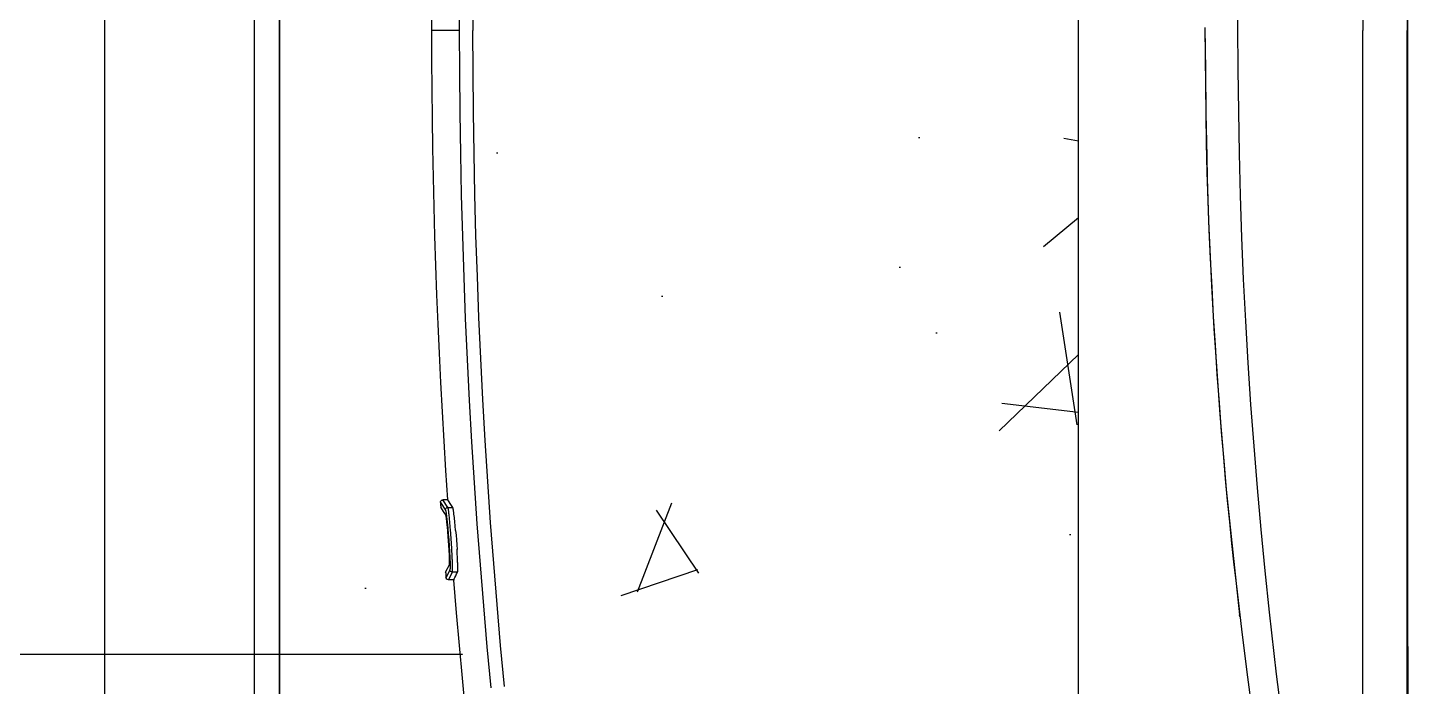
# Model space of a CAD drawing. Header units: millimetres. Extents: x 7086022 to 7120578, y 229555 to 276126.
# Drawn here: x 7109647.6 to 7109924.6, y 268198.6 to 268330.5 of the extents above; entities that cross this region are included whole.
import ezdxf
from ezdxf.xclip import XClip

# ---------------------------------------------------------------- set-up
doc = ezdxf.new("R2010")
doc.units = ezdxf.units.MM
doc.header["$LTSCALE"] = 100
doc.header["$XCLIPFRAME"] = 2
for name, color, linetype in [('BP', 7, 'Continuous'), ('U-84C-EX$0$FIN', 5, 'Continuous'), ('U-84C-EX$0$FUR_욕실', 6, 'Continuous'), ('U-84C-EX$0$HAT', 8, 'Continuous'), ('U-84C-EX$0$WAL', 3, 'Continuous')]:
    doc.layers.add(name, color=color, linetype=linetype)
doc.layers.add('U-84C-EX$0$Defpoint', color=142, linetype='Continuous', plot=False)
doc.layers.add('U-84C-EX$0$MC', color=152, linetype='Continuous', plot=False)

# ---------------------------------------------------------------- blocks, each defined once
blk = doc.blocks.new('U-84C-EX$0$대변기')
blk.add_wipeout([(22.25, 172.54), (8.91, 147.75), (6.75, 136.34), (0, 0), (6.75, -136.34), (8.91, -147.75), (22.08, -172.29), (48.75, -190.93), (71.39, -195), (166.78, -195), (163.87, -199.59), (211.56, -201.09), (211.59, -201.6), (211.81, -202.64), (212.51, -203.59), (213.12, -203.98), (214.15, -204.2), (220.75, -204.2), (220.75, -206.36), (211.68, -206.36), (211.16, -206.4), (210.27, -206.68), (209.31, -207.43), (208.75, -208.41), (208.59, -209.09), (208.56, -209.46), (208.57, -265.02), (208.68, -265.02), (208.78, -265.75), (209.15, -266.63), (209.44, -267.04), (210.11, -267.63), (210.66, -267.92), (211.05, -268.03), (211.75, -268.12), (489.29, -268.12), (490.39, -267.86), (490.87, -267.71), (491.45, -267.22), (492.01, -266.5), (492.24, -265.95), (492.34, -265.59), (492.39, -265), (492.39, -209.47), (492.27, -208.62), (492.05, -208.04), (491.65, -207.42), (491.18, -206.97), (490.66, -206.65), (490.05, -206.44), (489.56, -206.38), (489.29, -206.36), (294.65, -206.36), (294.65, -204.2), (299.37, -204.2), (299.93, -204.14), (300.82, -203.77), (301.13, -203.53), (301.57, -203.01), (301.8, -202.57), (301.98, -201.86), (301.98, -201.81), (356.76, -202.11), (409.65, -200.73), (451.07, -197.49), (521.76, -184.13), (558.83, -171.77), (607.51, -146.93), (640.32, -121.72), (666.4, -92.64), (682.86, -64.81), (689.37, -48.84), (694.46, -30.58), (696.68, -17.3), (697.46, -8.65), (697.7, 0.02), (696.02, 21.31), (691.27, 41.8), (683.34, 62.6), (669.05, 87.71), (652.78, 108.07), (630.64, 128.96), (599.08, 150.93), (558.2, 170.85), (516.94, 184.22), (478.6, 192.5), (440.58, 197.36), (409.56, 199.56), (375.33, 200.69), (311.09, 200.7), (281.72, 200.87), (251.35, 200.76), (223.33, 200.38), (188.29, 199.95), (182.4, 198.16), (177.52, 194.77), (79.8, 195), (40.7, 194.57), (37.25, 193.23), (37.25, 185.31)]).dxf.layer = 'U-84C-EX$0$FUR_욕실'
at = {"layer": 'U-84C-EX$0$FUR_욕실'}
for p, q in [((195.35, 187), (195.35, 0)), ((186.49, 173.18), (186.49, 0)), ((2.74, 108.5), (3.1, 107.78)), ((3.59, 108.02), (2.82, 109.54)), ((4.4, 110), (3.31, 110)), ((3.31, 110), (4.09, 108.48)), ((5.13, 108.48), (4.09, 108.48)), ((4.4, 110), (4.41, 110.09)), ((4.4, 109.93), (4.4, 110)), ((3.1, 107.78), (3.25, 107.49)), ((3.25, 107.49), (3.5, 106.99)), ((5.03, 104.09), (5.02, 103.93)), ((4.74, 100.12), (4.72, 99.87)), ((2.77, 97.01), (2.44, 96.51)), ((1.71, 94.53), (2.71, 96.05)), ((2.11, 96), (1.78, 95.5)), ((2.31, 96.31), (2.11, 96)), ((3.21, 95.52), (2.21, 94)), ((2.44, 96.51), (2.31, 96.31)), ((3.21, 95.52), (4.18, 95.52)), ((3.18, 93.99), (2.22, 93.99)), ((5.54, 0), (0, 0)), ((5.54, 0), (0, 0)), ((186.49, -173.18), (186.49, 0)), ((195.35, -187), (195.35, 0))]:
    blk.add_line(p, q, dxfattribs=at)
for centre, radius, start, end in [((1331.4, 5.21), 1331.13, 174.34883, 175.48112), ((1384, -0.01), 1378.46, 174.51961, 179.99966), ((3.31, 109.5), 0.499, 90.0107, 175.5762), ((4.09, 107.98), 0.501, 90.1297, 175.2848), ((1381.98, 0), 1381.96, 175.43139, 175.43757), ((-167.14, 114.67), 172.5, 355.1616, 356.4312), ((1390.43, -0.01), 1390.43, 176.12327, 179.99939), ((1390.43, 0.01), 1390.43, 180.00061, 183.87674), ((1384, 0.01), 1378.46, 180.00034, 185.48039)]:
    blk.add_arc(centre, radius, start, end, dxfattribs=at)
for points, knots in [([(195.38, 167.11, 0), (195.39, 163.69, 0), (195.41, 154.25, 0), (195.39, 140.52, 0), (195.37, 130.18, 0), (195.37, 125.89, 0)], [0, 0, 0, 0, 0.249353, 0.688881, 1, 1, 1, 1]), ([(195.56, 167.18, 0), (195.56, 167.18, 0), (195.55, 156.88, 0), (195.53, 143.15, 0), (195.52, 129.36, 0), (195.52, 125.93, 0)], [0, 0, 0, 0, 0.0000014, 0.7519022, 1, 1, 1, 1]), ([(161.38, -0.59, 0), (161.48, 10.62, 0), (161.68, 33.02, 0), (163.28, 66.55, 0), (165.86, 99.92, 0), (169.41, 133.06, 0), (172.64, 154.98, 0), (174.25, 165.91, 0)], [0, 0, 0, 0, 0.2009, 0.401568, 0.601777, 0.801318, 1, 1, 1, 1]), ([(154.84, -0.59, 0), (154.95, 10.89, 0), (155.18, 33.85, 0), (157.04, 68.31, 0), (159.93, 102.75, 0), (162.88, 125.63, 0), (164.36, 137.07, 0)], [0, 0, 0, 0, 0.249404, 0.498807, 0.749404, 1, 1, 1, 1]), ([(14.52, 131.36), (12.42, 109.51), (9.26, 65.75), (8.21, 21.9), (8.21, 0)], [0, 0, 0, 0, 0.2500092, 0.4994113, 0.4994113, 0.4994113, 0.4994113]), ([(195.52, 125.93, 0), (195.51, 118.99, 0), (195.5, 100.37, 0), (195.49, 69.95, 0), (195.48, 34.7, 0), (195.48, -0.59, 0), (195.48, -35.88, 0), (195.49, -71.11, 0), (195.5, -101.97, 0), (195.51, -121.01, 0), (195.52, -128.39, 0)], [0, 0, 0, 0, 0.082327, 0.220705, 0.359124, 0.497497, 0.635811, 0.774171, 0.912489, 1, 1, 1, 1]), ([(154.84, -0.59, 0), (154.89, 7.12, 0), (154.99, 22.55, 0), (155.82, 45.69, 0), (157.16, 68.82, 0), (159.07, 92.62, 0), (160.85, 108.67, 0), (161.78, 117.03, 0)], [0, 0, 0, 0, 0.196253, 0.392506, 0.589181, 0.785856, 1, 1, 1, 1]), ([(161.99, 117.57, 0), (161.98, 117.56, 0), (161.87, 117.44, 0), (161.81, 117.25, 0), (161.78, 117.07, 0), (161.78, 117.03, 0)], [0, 0, 0, 0, 0.0971403, 0.7873243, 1, 1, 1, 1]), ([(2.74, 108.5), (2.74, 108.59), (2.79, 108.8), (2.76, 109.15), (2.81, 109.41), (2.82, 109.54)], [0, 0, 0, 0, 0.25024, 0.625046, 1, 1, 1, 1]), ([(4.09, 108.48), (4.11, 108.44), (4.12, 108.29), (4.13, 108.02), (4.13, 107.6), (4.12, 107.06), (4.1, 106.4), (4.06, 105.35), (3.99, 103.88), (3.87, 102.02), (3.7, 99.69), (3.55, 97.99), (3.44, 96.94)], [0, 0, 0, 0, 0.012413, 0.036854, 0.073107, 0.120122, 0.17727, 0.242578, 0.393486, 0.559161, 0.725034, 1, 1, 1, 1]), ([(3.63, 107.63), (3.63, 107.72), (3.62, 107.85), (3.61, 107.98), (3.59, 108.02)], [0, 0, 0, 0, 0.662644, 1, 1, 1, 1]), ([(5.13, 108.48), (5.15, 108.44), (5.16, 108.3), (5.18, 108.03), (5.18, 107.63), (5.17, 107.11), (5.15, 106.48), (5.11, 105.46), (5.06, 104.66), (5.03, 104.09)], [0, 0, 0, 0, 0.031735, 0.093849, 0.185536, 0.304828, 0.449297, 0.615753, 1, 1, 1, 1]), ([(3.5, 106.99), (3.53, 106.94), (3.53, 106.77), (3.55, 106.46), (3.54, 105.98), (3.52, 105.36), (3.49, 104.63), (3.42, 103.49), (3.32, 101.99), (3.2, 100.5), (3.1, 99.36), (3.02, 98.63), (2.95, 98.02), (2.89, 97.54), (2.83, 97.22), (2.8, 97.06), (2.77, 97.01)], [0, 0, 0, 0, 0.015568, 0.047892, 0.09605, 0.158348, 0.232613, 0.316207, 0.499382, 0.682477, 0.766022, 0.840302, 0.902731, 0.951169, 0.983918, 1, 1, 1, 1]), ([(2.93, 97.33), (3.12, 98.89), (3.38, 102.03), (3.59, 105.17), (3.63, 106.74)], [0, 0, 0, 0, 0.500015, 1, 1, 1, 1]), ([(3.63, 106.74), (3.63, 106.83), (3.63, 107.13), (3.64, 107.42), (3.63, 107.63)], [0, 0, 0, 0, 0.298681, 1, 1, 1, 1]), ([(4.72, 99.87), (4.67, 99.31), (4.58, 98.3), (4.45, 97.12), (4.35, 96.36), (4.29, 95.96), (4.23, 95.7), (4.2, 95.56), (4.18, 95.52)], [0, 0, 0, 0, 0.382736, 0.692773, 0.812107, 0.904227, 0.967164, 1, 1, 1, 1]), ([(2.71, 96.05), (2.73, 96.09), (2.76, 96.22), (2.82, 96.48), (2.87, 96.87), (2.91, 97.16), (2.93, 97.33)], [0, 0, 0, 0, 0.106038, 0.311895, 0.611607, 1, 1, 1, 1]), ([(1.71, 94.53), (1.7, 94.4), (1.81, 94.11), (2.09, 93.99), (2.22, 93.99)], [0, 0, 0, 0, 0.499475, 1, 1, 1, 1]), ([(1.71, 94.53), (1.72, 94.61), (1.76, 94.81), (1.73, 95.14), (1.77, 95.38), (1.78, 95.5)], [0, 0, 0, 0, 0.250183, 0.625036, 1, 1, 1, 1]), ([(2.71, 96.05), (2.7, 95.92), (2.8, 95.63), (3.07, 95.52), (3.21, 95.52)], [0, 0, 0, 0, 0.499706, 1, 1, 1, 1]), ([(3.31, 95.94), (3.29, 95.85), (3.26, 95.71), (3.23, 95.56), (3.21, 95.52)], [0, 0, 0, 0, 0.661218, 1, 1, 1, 1]), ([(3.44, 96.94), (3.42, 96.84), (3.39, 96.51), (3.34, 96.17), (3.31, 95.94)], [0, 0, 0, 0, 0.299389, 1, 1, 1, 1]), ([(14.52, -131.36), (12.42, -109.51), (9.26, -65.75), (8.21, -21.9), (8.21, 0)], [0, 0, 0, 0, 0.2500092, 0.4994113, 0.4994113, 0.4994113, 0.4994113]), ([(174.25, -167.09, 0), (172.64, -156.16, 0), (169.41, -134.24, 0), (165.86, -101.1, 0), (163.28, -67.73, 0), (161.68, -34.2, 0), (161.48, -11.8, 0), (161.38, -0.59, 0)], [0, 0, 0, 0, 0.198682, 0.398223, 0.598432, 0.7991, 1, 1, 1, 1])]:
    blk.add_open_spline(points, degree=3, knots=knots, dxfattribs=at)
for points in [[(4.4, 109.93), (4.64, 109.45), (4.89, 108.97), (5.13, 108.48)], [(4.18, 95.52), (3.84, 95.01), (3.51, 94.5), (3.18, 94)]]:
    blk.add_open_spline(points, degree=3, dxfattribs=at)
blk = doc.blocks.new('U-84C-EX$0$욕실-39')
at = {"layer": 'U-84C-EX$0$HAT'}
h = blk.add_hatch(dxfattribs=at)
h.set_pattern_fill('_USER', color=256, scale=300, angle=180, double=1, pattern_type=0)
h.set_pattern_definition([(180, (-1320.9, 1400), (-4e-14, -300), []), (270, (-1320.9, 1400), (300, -6e-14), [])])
h.paths.add_polyline_path([(-1320.89, 1400), (0, 1400), (0, 0), (-1320.89, 0)])
h.paths.add_polyline_path([(0, 2300), (-1000, 2300), (-1000, 1440), (0, 1440)])
at = {"layer": 'U-84C-EX$0$Defpoint'}
blk.add_lwpolyline([(-1000, 2300), (-1000, 1400), (-1500, 1400), (-1500, 0), (0, 0), (0, 2300)], close=True, dxfattribs=at)
at = {"layer": 'U-84C-EX$0$FUR_욕실'}
blk.add_blockref('U-84C-EX$0$대변기', (-1469.49, 399.99), dxfattribs=at)
at = {"layer": 'U-84C-EX$0$HAT'}
h = blk.add_hatch(dxfattribs=at)
h.set_pattern_fill('AR-CONC', color=252, angle=90)
h.set_pattern_definition([(140, (802930.75, -2615083.35), (15.9390865, 182.184669), [19.05, -209.55]), (85, (802930.75, -2615083.35), (-191.056845, -35.24342), [15.24, -167.640584]), (190.4514444, (802932.07, -2615068.17), (-175.117751, 146.941248), [16.190009, -178.090245]), (136.1842, (802879.95, -2615083.35), (42.04233, 271.07904), [28.575, -314.325]), (186.635557, (802883.45, -2615060.76), (-247.426123, 237.404135), [24.285023, -267.135608]), (81.184151, (802879.95, -2615083.35), (-247.426123, 237.404135), [22.859967, -251.459732]), (111, (802892.65, -2615057.95), (102.265199, 151.614391), [19.05, -209.55]), (56, (802892.65, -2615057.95), (-184.187966, 61.802029), [15.24, -167.64]), (161.451445, (802901.17, -2615045.32), (-81.922768, 213.41642), [16.190009, -178.089938]), (127.4999997, (802930.746, -2615083.35), (-84.5550389, 3.0886037), [0, -165.608, 0, -170.18, 0, -168.275]), (97.4999997, (802930.75, -2615083.35), (-100.1805745, 66.819663), [0, -97.028, 0, -161.798, 0, -64.135]), (57.4999997, (802930.746, -2615139.993), (5.7287447, 135.5905951), [0, -63.5, 0, -198.12, 0, -262.89]), (47.4999997, (802930.75, -2615165.39), (-25.4264903, 148.1291815), [0, -82.55, 0, -131.572, 0, -186.69])])
h.paths.add_polyline_path([(-1340, 1400), (-1340, 0), (-1500, 0), (-1500, 1400)])
at = {"layer": 'U-84C-EX$0$FUR_욕실'}
blk.add_lwpolyline([(-1500, 1400), (-1340, 1400), (-1340, 0), (-1500, 0)], close=True, dxfattribs=at)
blk = doc.blocks.new('U-84C-EX')
at = {"layer": 'U-84C-EX$0$FIN'}
blk.add_line((12175, -385), (13585, -385), dxfattribs=at)
at = {"layer": 'U-84C-EX$0$MC'}
for p, q in [((13055, -510), (13055, 3020)), ((11900, -390), (13860, -390))]:
    blk.add_line(p, q, dxfattribs=at)
at = {"layer": 'U-84C-EX$0$WAL'}
blk.add_line((12145, -355), (13615, -355), dxfattribs=at)
at = {"layer": 'U-84C-EX$0$FUR_욕실', "xscale": -1.000000000000001, "rotation": 90}
blk.add_blockref('U-84C-EX$0$욕실-39', (13580, -1890), dxfattribs=at)

msp = doc.modelspace()

# ---------------------------------------------------------------- block references
at = {"layer": 'BP'}
ref = msp.add_blockref('U-84C-EX', (7109308.06, 255149.92), dxfattribs=dict(at, rotation=90.00000000000001))
XClip(ref).set_block_clipping_path([(17025.0000000027, -7770.1978698205), (17025.0000000019, 3020), (4400.0000000005, 3020), (4400.0000000005, 2090.0000000009), (4294.9999999999, 2090), (4295.0000000005, 325.0000000009), (-0.0000000001, 325.0000000009), (-0.0000000001, -7770.1978698205)])

doc.saveas('drawing.dxf')
